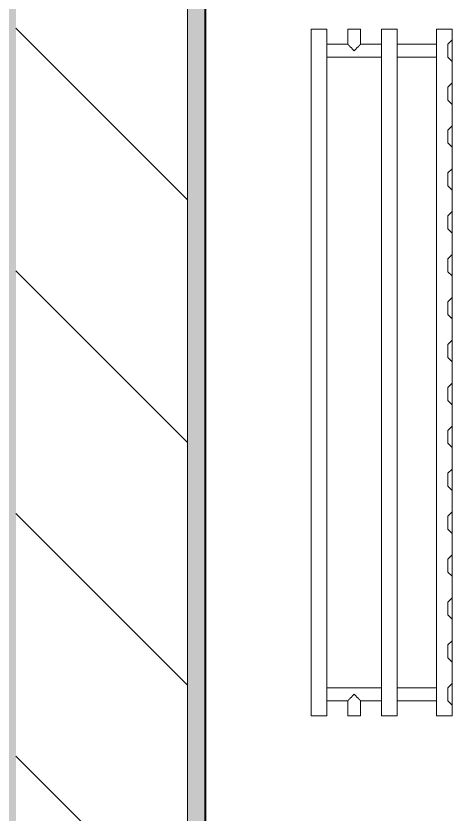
# Model space of a CAD drawing. Header units: millimetres. Extents: x -249154 to 415037, y -45458 to 354837.
# Drawn here: x 28625 to 29133, y 104244 to 105174 of the extents above; entities that cross this region are included whole.
import ezdxf

# ---------------------------------------------------------------- set-up
doc = ezdxf.new("R2010")
doc.units = ezdxf.units.MM
doc.layers.add('A-FLOR', color=7, linetype='Continuous', lineweight=9)
doc.layers.add('I-WALL', color=7, linetype='Continuous', lineweight=5)
for name, color, linetype, lineweight, true_color in [('A-WALL-1', 9, 'Continuous', 5, 0x808080), ('A-WALL-FNSH-1', 9, 'Continuous', 5, 0x808080), ('M-EQPM-1', 7, 'Continuous', 9, 0xb2b2b2)]:
    doc.layers.add(name, color=color, linetype=linetype, lineweight=lineweight, true_color=true_color)
pattern_1 = [(0, (0, 0), (243.84, 60.96), [20.117, -162.763, 20.117, -162.763, -975.36]), (0, (0, 0), (243.84, 60.96), [-365.76, 20.117, -345.643, 20.117, -162.763, -426.72]), (0, (0, 0), (243.84, 60.96), [-914.4, 20.117, -101.803, 20.117, -284.683]), (120, (91.44, 30.48), (-174.71291, 180.69163), [20.117, -162.763, 20.117, -162.763, -975.36]), (120, (91.44, 30.48), (-174.71291, 180.69163), [-365.76, 20.117, -345.643, 20.117, -162.763, -426.72]), (120, (91.44, 30.48), (-174.71291, 180.69163), [-914.4, 20.117, -101.803, 20.117, -284.683]), (240, (121.92, 152.4), (-69.12709, -241.65163), [20.117, -162.763, 20.117, -162.763, -975.36]), (240, (121.92, 152.4), (-69.12709, -241.65163), [-365.76, 20.117, -345.643, 20.117, -162.763, -426.72]), (240, (121.92, 152.4), (-69.12709, -241.65163), [-914.4, 20.117, -101.803, 20.117, -284.683])]

# ---------------------------------------------------------------- blocks, each defined once
blk = doc.blocks.new('radiator_prado_classic_z_tip_30_po exemplyaru - Classic Z Тип 30-500-30677908-Объем проектирования 1 этажа')
at = {"layer": 'M-EQPM-1'}
for p, q in [((0, 228), (0, 210)), ((800, 228), (0, 228)), ((0, 210), (0, 228)), ((0, 228), (10.52, 228)), ((12.5, 228), (37.5, 228)), ((37.5, 228), (12.5, 228)), ((12.5, 228), (37.5, 228)), ((12.5, 228), (17.5, 223)), ((12.5, 228), (17.5, 223)), ((32.5, 223), (37.5, 228)), ((37.5, 228), (32.5, 223)), ((37.5, 228), (62.5, 228)), ((62.5, 228), (87.5, 228)), ((87.5, 228), (62.5, 228)), ((62.5, 228), (87.5, 228)), ((62.5, 228), (67.5, 223)), ((62.5, 228), (67.5, 223)), ((82.5, 223), (87.5, 228)), ((87.5, 228), (82.5, 223)), ((87.5, 228), (112.5, 228)), ((112.5, 228), (137.5, 228)), ((137.5, 228), (112.5, 228)), ((112.5, 228), (137.5, 228)), ((112.5, 228), (117.5, 223)), ((112.5, 228), (117.5, 223)), ((132.5, 223), (137.5, 228)), ((137.5, 228), (132.5, 223)), ((137.5, 228), (162.5, 228)), ((162.5, 228), (187.5, 228)), ((187.5, 228), (162.5, 228)), ((162.5, 228), (187.5, 228)), ((162.5, 228), (167.5, 223)), ((162.5, 228), (167.5, 223)), ((182.5, 223), (187.5, 228)), ((187.5, 228), (182.5, 223)), ((187.5, 228), (212.5, 228)), ((212.5, 228), (237.5, 228)), ((237.5, 228), (212.5, 228)), ((212.5, 228), (237.5, 228)), ((212.5, 228), (217.5, 223)), ((212.5, 228), (217.5, 223)), ((232.5, 223), (237.5, 228)), ((237.5, 228), (232.5, 223)), ((237.5, 228), (262.5, 228)), ((262.5, 228), (287.5, 228)), ((287.5, 228), (262.5, 228)), ((262.5, 228), (287.5, 228)), ((262.5, 228), (267.5, 223)), ((262.5, 228), (267.5, 223)), ((282.5, 223), (287.5, 228)), ((287.5, 228), (282.5, 223)), ((287.5, 228), (312.5, 228)), ((312.5, 228), (337.5, 228)), ((337.5, 228), (312.5, 228)), ((312.5, 228), (337.5, 228)), ((312.5, 228), (317.5, 223)), ((312.5, 228), (317.5, 223)), ((332.5, 223), (337.5, 228)), ((337.5, 228), (332.5, 223)), ((337.5, 228), (362.5, 228)), ((362.5, 228), (387.5, 228)), ((387.5, 228), (362.5, 228)), ((362.5, 228), (387.5, 228)), ((362.5, 228), (367.5, 223)), ((362.5, 228), (367.5, 223)), ((382.5, 223), (387.5, 228)), ((387.5, 228), (382.5, 223)), ((387.5, 228), (412.5, 228)), ((412.5, 228), (437.5, 228)), ((437.5, 228), (412.5, 228)), ((412.5, 228), (437.5, 228)), ((412.5, 228), (417.5, 223)), ((412.5, 228), (417.5, 223)), ((432.5, 223), (437.5, 228)), ((437.5, 228), (432.5, 223)), ((437.5, 228), (462.5, 228)), ((462.5, 228), (487.5, 228)), ((487.5, 228), (462.5, 228)), ((462.5, 228), (487.5, 228)), ((462.5, 228), (467.5, 223)), ((462.5, 228), (467.5, 223)), ((482.5, 223), (487.5, 228)), ((487.5, 228), (482.5, 223)), ((487.5, 228), (512.5, 228)), ((512.5, 228), (537.5, 228)), ((537.5, 228), (512.5, 228)), ((512.5, 228), (537.5, 228)), ((512.5, 228), (517.5, 223)), ((512.5, 228), (517.5, 223)), ((532.5, 223), (537.5, 228)), ((537.5, 228), (532.5, 223)), ((537.5, 228), (562.5, 228)), ((562.5, 228), (587.5, 228)), ((587.5, 228), (562.5, 228)), ((562.5, 228), (587.5, 228)), ((562.5, 228), (567.5, 223)), ((562.5, 228), (567.5, 223)), ((582.5, 223), (587.5, 228)), ((587.5, 228), (582.5, 223)), ((587.5, 228), (612.5, 228)), ((612.5, 228), (637.5, 228)), ((637.5, 228), (612.5, 228)), ((612.5, 228), (637.5, 228)), ((612.5, 228), (617.5, 223)), ((612.5, 228), (617.5, 223)), ((632.5, 223), (637.5, 228)), ((637.5, 228), (632.5, 223)), ((637.5, 228), (662.5, 228)), ((662.5, 228), (687.5, 228)), ((687.5, 228), (662.5, 228)), ((662.5, 228), (687.5, 228)), ((662.5, 228), (667.5, 223)), ((662.5, 228), (667.5, 223)), ((682.5, 223), (687.5, 228)), ((687.5, 228), (682.5, 223)), ((687.5, 228), (712.5, 228)), ((712.5, 228), (737.5, 228)), ((737.5, 228), (712.5, 228)), ((712.5, 228), (737.5, 228)), ((712.5, 228), (717.5, 223)), ((712.5, 228), (717.5, 223)), ((732.5, 223), (737.5, 228)), ((737.5, 228), (732.5, 223)), ((737.5, 228), (762.5, 228)), ((762.5, 228), (787.5, 228)), ((787.5, 228), (762.5, 228)), ((762.5, 228), (787.5, 228)), ((762.5, 228), (767.5, 223)), ((762.5, 228), (767.5, 223)), ((782.5, 223), (787.5, 228)), ((787.5, 228), (782.5, 223)), ((787.5, 228), (800, 228)), ((800, 210), (800, 228)), ((800, 228), (800, 210)), ((32.5, 223), (17.5, 223)), ((17.5, 223), (32.5, 223)), ((82.5, 223), (67.5, 223)), ((67.5, 223), (82.5, 223)), ((132.5, 223), (117.5, 223)), ((117.5, 223), (132.5, 223)), ((182.5, 223), (167.5, 223)), ((167.5, 223), (182.5, 223)), ((232.5, 223), (217.5, 223)), ((217.5, 223), (232.5, 223)), ((282.5, 223), (267.5, 223)), ((267.5, 223), (282.5, 223)), ((332.5, 223), (317.5, 223)), ((317.5, 223), (332.5, 223)), ((382.5, 223), (367.5, 223)), ((367.5, 223), (382.5, 223)), ((432.5, 223), (417.5, 223)), ((417.5, 223), (432.5, 223)), ((482.5, 223), (467.5, 223)), ((467.5, 223), (482.5, 223)), ((532.5, 223), (517.5, 223)), ((517.5, 223), (532.5, 223)), ((582.5, 223), (567.5, 223)), ((567.5, 223), (582.5, 223)), ((632.5, 223), (617.5, 223)), ((617.5, 223), (632.5, 223)), ((682.5, 223), (667.5, 223)), ((667.5, 223), (682.5, 223)), ((732.5, 223), (717.5, 223)), ((717.5, 223), (732.5, 223)), ((782.5, 223), (767.5, 223)), ((767.5, 223), (782.5, 223)), ((0, 210), (800, 210)), ((17.76, 210), (0, 210)), ((17.5, 210), (17.5, 164)), ((17.5, 210), (17.5, 164)), ((17.76, 210), (17.5, 210)), ((17.5, 210), (17.76, 210)), ((17.76, 210), (17.5, 210)), ((17.5, 210), (32.5, 210)), ((32.24, 210), (17.76, 210)), ((17.76, 210), (32.24, 210)), ((32.24, 210), (17.76, 210)), ((32.5, 210), (32.24, 210)), ((32.24, 210), (32.5, 210)), ((32.5, 210), (32.24, 210)), ((767.76, 210), (32.24, 210)), ((32.5, 164), (32.5, 210)), ((32.5, 164), (32.5, 210)), ((767.5, 210), (767.5, 164)), ((767.5, 210), (767.5, 164)), ((767.76, 210), (767.5, 210)), ((767.5, 210), (782.5, 210)), ((767.76, 210), (767.5, 210)), ((767.5, 210), (767.76, 210)), ((782.24, 210), (767.76, 210)), ((773.06, 210), (767.76, 210)), ((767.76, 210), (782.24, 210)), ((776.94, 210), (773.06, 210)), ((782.24, 210), (776.94, 210)), ((782.5, 210), (782.24, 210)), ((782.5, 210), (782.24, 210)), ((782.24, 210), (782.5, 210)), ((800, 210), (782.24, 210)), ((782.5, 164), (782.5, 210)), ((782.5, 164), (782.5, 210)), ((800, 164), (0, 164)), ((0, 164), (0, 146)), ((0, 146), (0, 164)), ((0, 164), (17.76, 164)), ((17.76, 164), (17.5, 164)), ((17.5, 164), (17.76, 164)), ((17.76, 164), (17.5, 164)), ((17.5, 164), (32.5, 164)), ((32.24, 164), (17.76, 164)), ((17.76, 164), (32.24, 164)), ((32.24, 164), (17.76, 164)), ((32.5, 164), (32.24, 164)), ((32.24, 164), (32.5, 164)), ((32.5, 164), (32.24, 164)), ((32.24, 164), (767.76, 164)), ((767.76, 164), (767.5, 164)), ((767.5, 164), (782.5, 164)), ((767.76, 164), (767.5, 164)), ((767.5, 164), (767.76, 164)), ((782.24, 164), (767.76, 164)), ((782.24, 164), (767.76, 164)), ((767.76, 164), (782.24, 164)), ((782.5, 164), (782.24, 164)), ((782.5, 164), (782.24, 164)), ((782.24, 164), (782.5, 164)), ((782.24, 164), (800, 164)), ((800, 146), (800, 164)), ((800, 164), (800, 146)), ((0, 146), (800, 146)), ((18.5, 146), (0, 146)), ((17.5, 146), (17.5, 121.5)), ((17.5, 146), (17.5, 121.5)), ((17.5, 146), (18.5, 146)), ((18.5, 146), (17.5, 146)), ((17.5, 146), (18.5, 146)), ((32.5, 146), (17.5, 146)), ((18.5, 146), (32.24, 146)), ((32.24, 146), (18.5, 146)), ((18.5, 146), (32.24, 146)), ((32.24, 146), (32.5, 146)), ((32.5, 146), (32.24, 146)), ((32.24, 146), (32.5, 146)), ((767.76, 146), (32.24, 146)), ((32.5, 82), (32.5, 146)), ((32.5, 82), (32.5, 146)), ((767.5, 146), (767.5, 82)), ((767.5, 146), (767.5, 82)), ((767.5, 146), (767.76, 146)), ((782.5, 146), (767.5, 146)), ((767.5, 146), (767.76, 146)), ((767.76, 146), (767.5, 146)), ((767.76, 146), (781.5, 146)), ((767.76, 146), (781.5, 146)), ((781.5, 146), (767.76, 146)), ((781.5, 146), (782.5, 146)), ((781.5, 146), (782.5, 146)), ((782.5, 146), (781.5, 146)), ((800, 146), (781.5, 146)), ((782.5, 121.5), (782.5, 146)), ((782.5, 121.5), (782.5, 146)), ((17.5, 121.5), (0, 121.5)), ((17.5, 121.5), (0, 121.5)), ((0, 121.5), (0, 120.5)), ((0, 106.5), (0, 121.5)), ((800, 121.5), (782.5, 121.5)), ((800, 121.5), (782.5, 121.5)), ((800, 121.5), (800, 106.5)), ((800, 120.5), (800, 121.5)), ((800, 121.5), (800, 120.5)), ((800, 120.5), (800, 121.5)), ((0, 120.5), (0, 107.5)), ((0, 120.5), (0, 119.3)), ((0, 114), (0, 120.5)), ((0, 120.5), (0, 120.5)), ((0, 119.3), (0, 117.75)), ((0, 117.75), (0, 114)), ((0, 114), (0, 110.25)), ((0, 107.51), (0, 114)), ((800, 107.5), (800, 120.5)), ((800, 120.5), (800, 107.5)), ((800, 107.5), (800, 120.5)), ((0, 110.25), (0, 108.7)), ((0, 108.7), (0, 107.51)), ((0, 107.51), (0, 107.51)), ((0, 107.5), (0, 106.5)), ((0, 106.5), (17.5, 106.5)), ((0, 106.5), (17.5, 106.5)), ((17.5, 106.5), (17.5, 82)), ((17.5, 106.5), (17.5, 82)), ((782.5, 82), (782.5, 106.5)), ((782.5, 106.5), (800, 106.5)), ((782.5, 82), (782.5, 106.5)), ((782.5, 106.5), (800, 106.5)), ((800, 106.5), (800, 107.5)), ((800, 107.5), (800, 106.5)), ((800, 106.5), (800, 107.5)), ((800, 82), (0, 82)), ((0, 82), (0, 64)), ((0, 64), (0, 82)), ((0, 82), (18.5, 82)), ((18.5, 82), (17.5, 82)), ((17.5, 82), (18.5, 82)), ((18.5, 82), (17.5, 82)), ((17.5, 82), (32.5, 82)), ((23.06, 82), (18.5, 82)), ((18.5, 82), (32.24, 82)), ((32.24, 82), (18.5, 82)), ((26.94, 82), (23.06, 82)), ((32.24, 82), (26.94, 82)), ((32.5, 82), (32.24, 82)), ((32.24, 82), (32.5, 82)), ((32.5, 82), (32.24, 82)), ((32.24, 82), (767.76, 82)), ((767.76, 82), (767.5, 82)), ((767.5, 82), (782.5, 82)), ((767.76, 82), (767.5, 82)), ((767.5, 82), (767.76, 82)), ((781.5, 82), (767.76, 82)), ((781.5, 82), (767.76, 82)), ((767.76, 82), (781.5, 82)), ((782.5, 82), (781.5, 82)), ((782.5, 82), (781.5, 82)), ((781.5, 82), (782.5, 82)), ((781.5, 82), (800, 82)), ((800, 64), (800, 82)), ((800, 82), (800, 64)), ((800, 64), (0, 64)), ((0, 64), (800, 64))]:
    blk.add_line(p, q, dxfattribs=at)
for points, knots in [([(18.51, 120.49), (18.43, 120.57), (18.29, 120.71), (18.09, 120.91), (17.91, 121.09), (17.77, 121.23), (17.65, 121.34), (17.54, 121.46), (17.5, 121.49), (17.5, 121.5)], [0.7142857, 0.7142857, 0.7142857, 0.7142857, 0.75, 0.7857143, 0.8214286, 0.8571429, 0.8928571, 0.9285714, 1, 1, 1, 1]), ([(17.5, 121.5), (17.5, 121.49), (17.54, 121.46), (17.65, 121.34), (17.77, 121.23), (17.91, 121.09), (18.09, 120.91), (18.29, 120.71), (18.43, 120.57), (18.51, 120.49)], [0, 0, 0, 0, 0.0714286, 0.1071429, 0.1428571, 0.1785714, 0.2142857, 0.25, 0.2857143, 0.2857143, 0.2857143, 0.2857143]), ([(17.5, 121.5), (17.51, 121.5), (17.55, 121.46), (17.66, 121.35), (17.77, 121.23), (17.91, 121.09), (18.09, 120.91), (18.29, 120.71), (18.43, 120.57), (18.51, 120.49)], [0, 0, 0, 0, 0.0714286, 0.1071429, 0.1428571, 0.1785714, 0.2142857, 0.25, 0.2857143, 0.2857143, 0.2857143, 0.2857143]), ([(25, 114), (24.52, 114.48), (23.56, 115.45), (22.37, 116.63), (21.57, 117.43), (21.12, 117.87), (20.8, 118.21), (20.47, 118.53), (20.16, 118.84), (19.85, 119.15), (19.56, 119.44), (19.27, 119.73), (19, 120), (18.74, 120.26), (18.51, 120.49), (18.29, 120.71), (18.09, 120.91), (17.91, 121.09), (17.77, 121.23), (17.66, 121.35), (17.55, 121.46), (17.51, 121.5), (17.5, 121.5)], [0, 0, 0, 0, 0.142857, 0.285714, 0.357143, 0.392857, 0.428571, 0.464286, 0.5, 0.535714, 0.571429, 0.607143, 0.642857, 0.678571, 0.714286, 0.75, 0.785714, 0.821429, 0.857143, 0.892857, 0.928571, 1, 1, 1, 1]), ([(775, 114), (775.48, 114.48), (776.45, 115.44), (777.63, 116.63), (778.43, 117.43), (778.87, 117.88), (779.2, 118.2), (779.53, 118.53), (779.84, 118.84), (780.15, 119.15), (780.44, 119.44), (780.73, 119.73), (781, 120), (781.26, 120.26), (781.49, 120.49), (781.71, 120.71), (781.91, 120.91), (782.09, 121.09), (782.23, 121.23), (782.35, 121.34), (782.46, 121.45), (782.5, 121.49), (782.5, 121.5)], [0, 0, 0, 0, 0.142857, 0.285714, 0.357143, 0.392857, 0.428571, 0.464286, 0.5, 0.535714, 0.571429, 0.607143, 0.642857, 0.678571, 0.714286, 0.75, 0.785714, 0.821429, 0.857143, 0.892857, 0.928571, 1, 1, 1, 1]), ([(782.5, 121.5), (782.5, 121.49), (782.46, 121.45), (782.35, 121.34), (782.23, 121.23), (782.09, 121.09), (781.91, 120.91), (781.71, 120.71), (781.57, 120.57), (781.49, 120.49)], [0, 0, 0, 0, 0.0714286, 0.1071429, 0.1428571, 0.1785714, 0.2142857, 0.25, 0.2857143, 0.2857143, 0.2857143, 0.2857143]), ([(782.5, 121.5), (782.5, 121.49), (782.46, 121.45), (782.35, 121.34), (782.23, 121.23), (782.09, 121.09), (781.91, 120.91), (781.71, 120.71), (781.57, 120.57), (781.49, 120.49)], [0, 0, 0, 0, 0.0714286, 0.1071429, 0.1428571, 0.1785714, 0.2142857, 0.25, 0.2857143, 0.2857143, 0.2857143, 0.2857143]), ([(781.49, 120.49), (781.57, 120.57), (781.71, 120.71), (781.91, 120.91), (782.09, 121.09), (782.23, 121.23), (782.35, 121.34), (782.46, 121.45), (782.5, 121.49), (782.5, 121.5)], [0.7142857, 0.7142857, 0.7142857, 0.7142857, 0.75, 0.7857143, 0.8214286, 0.8571429, 0.8928571, 0.9285714, 1, 1, 1, 1]), ([(17.5, 106.5), (17.51, 106.5), (17.55, 106.54), (17.66, 106.65), (17.77, 106.77), (17.91, 106.91), (18.09, 107.09), (18.29, 107.29), (18.51, 107.51), (18.74, 107.74), (19, 108), (19.27, 108.27), (19.56, 108.56), (19.85, 108.85), (20.26, 109.26), (20.69, 109.68), (21.12, 110.13), (21.57, 110.57), (22.37, 111.37), (23.56, 112.55), (24.52, 113.52), (25, 114)], [0, 0, 0, 0, 0.071429, 0.107143, 0.142857, 0.178571, 0.214286, 0.25, 0.285714, 0.321429, 0.357143, 0.392857, 0.428571, 0.464286, 0.5, 0.571429, 0.607143, 0.642857, 0.714286, 0.857143, 1, 1, 1, 1]), ([(22.15, 116.85), (21.92, 117.09), (21.57, 117.43), (21.13, 117.88), (20.8, 118.21), (20.47, 118.53), (20.16, 118.84), (19.85, 119.15), (19.65, 119.35), (19.56, 119.44)], [0.2857143, 0.2857143, 0.2857143, 0.2857143, 0.3571429, 0.3928571, 0.4285714, 0.4642857, 0.5, 0.5357143, 0.5714286, 0.5714286, 0.5714286, 0.5714286]), ([(19.56, 119.44), (19.65, 119.35), (19.85, 119.15), (20.26, 118.74), (20.68, 118.31), (21.13, 117.88), (21.57, 117.43), (21.92, 117.09), (22.15, 116.85)], [0.4285714, 0.4285714, 0.4285714, 0.4285714, 0.4642857, 0.5, 0.5714286, 0.6071429, 0.6428571, 0.7142857, 0.7142857, 0.7142857, 0.7142857]), ([(19.56, 119.44), (19.65, 119.35), (19.85, 119.15), (20.26, 118.74), (20.69, 118.32), (21.12, 117.87), (21.57, 117.43), (21.92, 117.08), (22.15, 116.85)], [0.4285714, 0.4285714, 0.4285714, 0.4285714, 0.4642857, 0.5, 0.5714286, 0.6071429, 0.6428571, 0.7142857, 0.7142857, 0.7142857, 0.7142857]), ([(782.5, 106.5), (782.5, 106.51), (782.46, 106.55), (782.35, 106.66), (782.23, 106.77), (782.09, 106.91), (781.91, 107.09), (781.71, 107.29), (781.49, 107.51), (781.26, 107.74), (781, 108), (780.73, 108.27), (780.44, 108.56), (780.15, 108.85), (779.74, 109.26), (779.32, 109.69), (778.87, 110.12), (778.43, 110.57), (777.63, 111.37), (776.45, 112.56), (775.48, 113.52), (775, 114)], [0, 0, 0, 0, 0.071429, 0.107143, 0.142857, 0.178571, 0.214286, 0.25, 0.285714, 0.321429, 0.357143, 0.392857, 0.428571, 0.464286, 0.5, 0.571429, 0.607143, 0.642857, 0.714286, 0.857143, 1, 1, 1, 1]), ([(780.44, 119.44), (780.35, 119.35), (780.15, 119.15), (779.74, 118.74), (779.32, 118.31), (778.87, 117.88), (778.43, 117.43), (778.08, 117.08), (777.85, 116.85)], [0.4285714, 0.4285714, 0.4285714, 0.4285714, 0.4642857, 0.5, 0.5714286, 0.6071429, 0.6428571, 0.7142857, 0.7142857, 0.7142857, 0.7142857]), ([(777.85, 116.85), (778.08, 117.08), (778.43, 117.43), (778.87, 117.88), (779.2, 118.2), (779.53, 118.53), (779.84, 118.84), (780.15, 119.15), (780.35, 119.35), (780.44, 119.44)], [0.2857143, 0.2857143, 0.2857143, 0.2857143, 0.3571429, 0.3928571, 0.4285714, 0.4642857, 0.5, 0.5357143, 0.5714286, 0.5714286, 0.5714286, 0.5714286]), ([(779.2, 118.2), (779.09, 118.1), (778.87, 117.88), (778.43, 117.43), (778.08, 117.08), (777.85, 116.85)], [0.5714286, 0.5714286, 0.5714286, 0.5714286, 0.6071429, 0.6428571, 0.7142857, 0.7142857, 0.7142857, 0.7142857]), ([(780.44, 119.44), (780.35, 119.35), (780.15, 119.15), (779.74, 118.74), (779.42, 118.42), (779.2, 118.2)], [0.4285714, 0.4285714, 0.4285714, 0.4285714, 0.4642857, 0.5, 0.5714286, 0.5714286, 0.5714286, 0.5714286]), ([(17.5, 106.5), (17.5, 106.51), (17.54, 106.55), (17.65, 106.66), (17.77, 106.77), (17.91, 106.91), (18.09, 107.09), (18.29, 107.29), (18.43, 107.43), (18.51, 107.51)], [0, 0, 0, 0, 0.0714286, 0.1071429, 0.1428571, 0.1785714, 0.2142857, 0.25, 0.2857143, 0.2857143, 0.2857143, 0.2857143]), ([(18.51, 107.51), (18.43, 107.43), (18.29, 107.29), (18.09, 107.09), (17.91, 106.91), (17.77, 106.77), (17.65, 106.66), (17.54, 106.55), (17.5, 106.51), (17.5, 106.5)], [0.7142857, 0.7142857, 0.7142857, 0.7142857, 0.75, 0.7857143, 0.8214286, 0.8571429, 0.8928571, 0.9285714, 1, 1, 1, 1]), ([(18.51, 107.51), (18.43, 107.43), (18.29, 107.29), (18.09, 107.09), (17.91, 106.91), (17.77, 106.77), (17.66, 106.65), (17.55, 106.54), (17.51, 106.5), (17.5, 106.5)], [0.7142857, 0.7142857, 0.7142857, 0.7142857, 0.75, 0.7857143, 0.8214286, 0.8571429, 0.8928571, 0.9285714, 1, 1, 1, 1]), ([(19.56, 108.56), (19.65, 108.65), (19.85, 108.85), (20.26, 109.26), (20.68, 109.69), (21.13, 110.12), (21.57, 110.57), (21.92, 110.92), (22.15, 111.15)], [0.4285714, 0.4285714, 0.4285714, 0.4285714, 0.4642857, 0.5, 0.5714286, 0.6071429, 0.6428571, 0.7142857, 0.7142857, 0.7142857, 0.7142857]), ([(22.15, 111.15), (21.92, 110.92), (21.57, 110.57), (21.13, 110.12), (20.8, 109.8), (20.47, 109.47), (20.16, 109.16), (19.85, 108.85), (19.65, 108.65), (19.56, 108.56)], [0.2857143, 0.2857143, 0.2857143, 0.2857143, 0.3571429, 0.3928571, 0.4285714, 0.4642857, 0.5, 0.5357143, 0.5714286, 0.5714286, 0.5714286, 0.5714286]), ([(22.15, 111.15), (21.92, 110.92), (21.57, 110.57), (21.12, 110.13), (20.8, 109.79), (20.47, 109.47), (20.16, 109.16), (19.85, 108.85), (19.65, 108.65), (19.56, 108.56)], [0.2857143, 0.2857143, 0.2857143, 0.2857143, 0.3571429, 0.3928571, 0.4285714, 0.4642857, 0.5, 0.5357143, 0.5714286, 0.5714286, 0.5714286, 0.5714286]), ([(777.85, 111.15), (778.08, 110.92), (778.43, 110.57), (778.87, 110.12), (779.2, 109.8), (779.53, 109.47), (779.84, 109.16), (780.15, 108.85), (780.35, 108.65), (780.44, 108.56)], [0.2857143, 0.2857143, 0.2857143, 0.2857143, 0.3571429, 0.3928571, 0.4285714, 0.4642857, 0.5, 0.5357143, 0.5714286, 0.5714286, 0.5714286, 0.5714286]), ([(777.85, 111.15), (778.08, 110.92), (778.43, 110.57), (778.87, 110.12), (779.09, 109.9), (779.2, 109.8)], [0.2857143, 0.2857143, 0.2857143, 0.2857143, 0.3571429, 0.3928571, 0.4285714, 0.4285714, 0.4285714, 0.4285714]), ([(780.44, 108.56), (780.35, 108.65), (780.15, 108.85), (779.74, 109.26), (779.32, 109.69), (778.87, 110.12), (778.43, 110.57), (778.08, 110.92), (777.85, 111.15)], [0.4285714, 0.4285714, 0.4285714, 0.4285714, 0.4642857, 0.5, 0.5714286, 0.6071429, 0.6428571, 0.7142857, 0.7142857, 0.7142857, 0.7142857]), ([(781.49, 107.51), (781.57, 107.43), (781.71, 107.29), (781.91, 107.09), (782.09, 106.91), (782.23, 106.77), (782.35, 106.66), (782.46, 106.55), (782.5, 106.51), (782.5, 106.5)], [0.7142857, 0.7142857, 0.7142857, 0.7142857, 0.75, 0.7857143, 0.8214286, 0.8571429, 0.8928571, 0.9285714, 1, 1, 1, 1]), ([(781.49, 107.51), (781.57, 107.43), (781.71, 107.29), (781.91, 107.09), (782.09, 106.91), (782.23, 106.77), (782.35, 106.66), (782.46, 106.55), (782.5, 106.51), (782.5, 106.5)], [0.7142857, 0.7142857, 0.7142857, 0.7142857, 0.75, 0.7857143, 0.8214286, 0.8571429, 0.8928571, 0.9285714, 1, 1, 1, 1]), ([(782.5, 106.5), (782.5, 106.51), (782.46, 106.55), (782.35, 106.66), (782.23, 106.77), (782.09, 106.91), (781.91, 107.09), (781.71, 107.29), (781.57, 107.43), (781.49, 107.51)], [0, 0, 0, 0, 0.0714286, 0.1071429, 0.1428571, 0.1785714, 0.2142857, 0.25, 0.2857143, 0.2857143, 0.2857143, 0.2857143])]:
    blk.add_open_spline(points, degree=3, knots=knots, dxfattribs=at)
for points in [[(19.56, 119.44), (19.46, 119.54), (19.27, 119.73), (19, 120), (18.74, 120.26), (18.59, 120.42), (18.51, 120.49)], [(18.51, 120.49), (18.59, 120.42), (18.74, 120.26), (19, 120), (19.27, 119.73), (19.46, 119.54), (19.56, 119.44)], [(18.51, 120.49), (18.58, 120.41), (18.74, 120.26), (19, 120), (19.27, 119.73), (19.46, 119.54), (19.56, 119.44)], [(25, 114), (24.52, 114.49), (23.55, 115.44), (22.61, 116.39), (22.15, 116.85)], [(22.15, 116.85), (22.61, 116.39), (23.55, 115.44), (24.52, 114.49), (25, 114)], [(22.15, 116.85), (22.61, 116.39), (23.56, 115.45), (24.52, 114.48), (25, 114)], [(22.15, 111.15), (22.61, 111.61), (23.55, 112.56), (24.52, 113.52), (25, 114)], [(25, 114), (24.52, 113.52), (23.55, 112.56), (22.61, 111.61), (22.15, 111.15)], [(25, 114), (24.52, 113.52), (23.56, 112.55), (22.61, 111.61), (22.15, 111.15)], [(777.85, 116.85), (777.39, 116.39), (776.45, 115.44), (775.48, 114.48), (775, 114)], [(777.85, 116.85), (777.39, 116.39), (776.45, 115.44), (775.48, 114.48), (775, 114)], [(775, 114), (775.48, 114.48), (776.45, 115.44), (777.39, 116.39), (777.85, 116.85)], [(775, 114), (775.48, 113.52), (776.45, 112.56), (777.39, 111.61), (777.85, 111.15)], [(775, 114), (775.48, 113.52), (776.45, 112.56), (777.39, 111.61), (777.85, 111.15)], [(777.85, 111.15), (777.39, 111.61), (776.45, 112.56), (775.48, 113.52), (775, 114)], [(781.49, 120.49), (781.41, 120.42), (781.26, 120.26), (781, 120), (780.73, 119.73), (780.54, 119.54), (780.44, 119.44)], [(781.49, 120.49), (781.41, 120.42), (781.26, 120.26), (781, 120), (780.73, 119.73), (780.54, 119.54), (780.44, 119.44)], [(780.44, 119.44), (780.54, 119.54), (780.73, 119.73), (781, 120), (781.26, 120.26), (781.41, 120.42), (781.49, 120.49)], [(18.51, 107.51), (18.59, 107.58), (18.74, 107.74), (19, 108), (19.27, 108.27), (19.46, 108.46), (19.56, 108.56)], [(19.56, 108.56), (19.46, 108.46), (19.27, 108.27), (19, 108), (18.74, 107.74), (18.59, 107.58), (18.51, 107.51)], [(19.56, 108.56), (19.46, 108.46), (19.27, 108.27), (19, 108), (18.74, 107.74), (18.58, 107.59), (18.51, 107.51)], [(779.2, 109.8), (779.31, 109.69), (779.53, 109.47), (779.84, 109.16), (780.15, 108.85), (780.35, 108.65), (780.44, 108.56)], [(780.44, 108.56), (780.54, 108.46), (780.73, 108.27), (781, 108), (781.26, 107.74), (781.41, 107.58), (781.49, 107.51)], [(780.44, 108.56), (780.54, 108.46), (780.73, 108.27), (781, 108), (781.26, 107.74), (781.41, 107.58), (781.49, 107.51)], [(781.49, 107.51), (781.41, 107.58), (781.26, 107.74), (781, 108), (780.73, 108.27), (780.54, 108.46), (780.44, 108.56)]]:
    blk.add_open_spline(points, degree=3, dxfattribs=at)
blk = doc.blocks.new('1floor')
at = {"layer": 'I-WALL'}
h = blk.add_hatch(dxfattribs=at)
h.set_pattern_fill('FP_23', color=256, style=0, pattern_type=2)
h.set_pattern_definition([(135, (0, 0), (-141.4214, -141.4214), [])])
h.paths.add_polyline_path([(28760, 15200), (28760, 26500), (28560, 26500), (28560.08, 15200)])
h = blk.add_hatch(dxfattribs=at)
h.set_pattern_fill('FP_191', color=256, style=0, pattern_type=2)
h.set_pattern_definition(pattern_1)
h.paths.add_polyline_path([(28560, 15210), (28560, 26490), (28540, 26490), (28540, 15210)])
h = blk.add_hatch(dxfattribs=at)
h.set_pattern_fill('FP_191', color=256, style=0, pattern_type=2)
h.set_pattern_definition(pattern_1)
h.paths.add_polyline_path([(28780, 20100), (28780, 26479), (28760, 26480), (28760, 20100), (28766.99, 20100)])
at = {"layer": 'A-FLOR'}
blk.add_line((28780, 20120), (28780, 26479), dxfattribs=at)
at = {"layer": 'A-WALL-1'}
blk.add_line((28760, 20100), (28760, 26500), dxfattribs=at)
at = {"layer": 'A-WALL-FNSH-1'}
blk.add_line((28781, 26479), (28781, 20120), dxfattribs=at)
at = {"layer": 'M-EQPM-1', "rotation": 269.9999999999996}
blk.add_blockref('radiator_prado_classic_z_tip_30_po exemplyaru - Classic Z Тип 30-500-30677908-Объем проектирования 1 этажа', (28839.97, 25972.79), dxfattribs=at)

msp = doc.modelspace()

# ---------------------------------------------------------------- block references
msp.add_blockref('1floor', (64.7, 79186.05))

doc.saveas('drawing.dxf')
